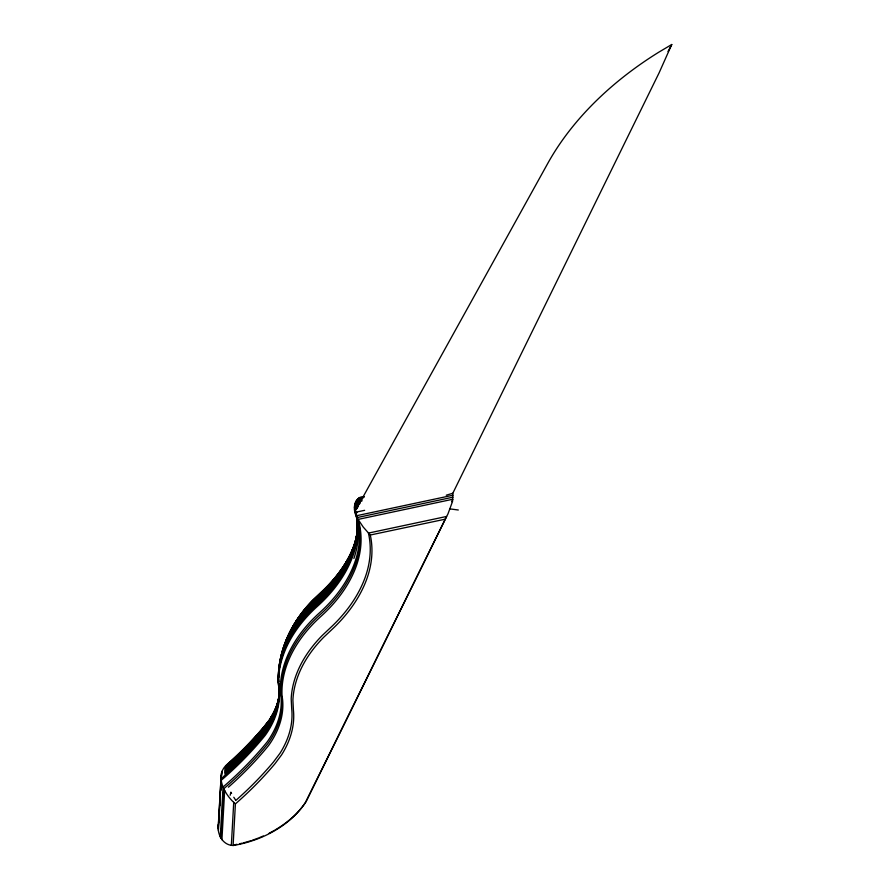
<?xml version="1.0" encoding="UTF-8"?>
<svg xmlns="http://www.w3.org/2000/svg" width="890" height="890" viewBox="0 0 890 890"><rect width="100%" height="100%" fill="white"/><g stroke="black" fill="none" stroke-linecap="round" stroke-linejoin="round"><path stroke-width="1.33" d="M353.875 558.497A140.587 97.299 -15.5 0 0 356.234 516.011C352.44 508.958 354.264 496.564 364.066 496.587M268.057 721.823L264.508 726.106A362.263 250.735 -15.5 0 1 226.728 764.721C214.09 776.125 224.947 795.059 235.405 803.881L233.102 845.5C222.5 845.2 216.837 833.852 218.339 824.34M218.239 826.421L221.165 775.49M218.261 828.423L221.02 778.728L224.859 775.379A354.309 245.24 -15.5 0 0 265.098 733.649A109.425 75.739 -15.5 0 0 278.392 683.976A145.626 100.793 -15.5 0 1 317.307 604.655A151.578 104.909 -15.5 0 0 351.35 557.852A141.087 97.655 -15.5 0 0 355.332 510.871M218.428 830.326L221.187 779.418M221.41 775.368L221.554 772.665M220.108 805.361L220.264 802.635M220.942 790.353L221.165 786.27M221.777 775.357L221.999 771.263M220.275 837.012L223.045 787.027L226.972 783.601A353.986 245.006 -15.5 0 0 267.156 741.926A109.147 75.539 -15.5 0 0 280.406 692.364A145.916 100.993 -15.5 0 1 319.41 612.887A151.289 104.709 -15.5 0 0 353.386 566.162A140.798 97.455 -15.5 0 0 357.368 519.293M221.043 838.424L223.791 788.729L227.64 785.381A354.309 245.24 -15.5 0 0 267.868 743.651A109.425 75.739 -15.5 0 0 281.162 693.977A145.626 100.793 -15.5 0 1 320.089 614.656A151.578 104.909 -15.5 0 0 354.131 567.842A141.087 97.655 -15.5 0 0 358.114 520.873M221.922 839.715L224.658 790.442M231.344 845.244L233.725 802.279M357.246 512.584L354.665 512.062L547.684 163.537A312.067 216.003 -15.5 0 1 658.722 52.232L671.761 44.5L659.067 72.924L452.81 493.26L452.543 501.426L448.015 513.764L306.171 801.501A87.498 60.565 -15.5 0 1 275.9 829.491M218.573 822.182L219.43 817.632M230.176 795.26L230.866 792.167L231.556 793.435M451.675 501.738L452.899 499.234L358.103 519.404L355.177 512.328L364.633 510.326M235.828 800.444A360.906 249.801 -15.5 0 0 273.475 761.985L279.938 753.352A116.189 80.412 -15.5 0 0 291.731 709.152L291.197 698.906A138.896 96.131 -15.5 0 1 322.369 635.349L332.304 625.97A158.331 109.581 -15.5 0 0 363.877 580.792A147.796 102.294 -15.5 0 0 368.994 535.869L368.482 533.088L446.569 516.467L305.37 802.613A86.152 59.63 -15.5 0 1 233.425 845.456L233.102 845.5M667.99 51.52L671.761 44.5M267.3 722.869L263.796 727.108A360.906 249.801 -15.5 0 1 226.149 765.578M221.198 780.341L225.114 776.926A353.986 245.006 -15.5 0 0 265.309 735.24A109.147 75.539 -15.5 0 0 278.559 685.689A145.916 100.993 -15.5 0 1 317.552 606.212A151.289 104.709 -15.5 0 0 351.539 559.487A140.798 97.455 -15.5 0 0 355.511 512.607M235.405 803.881L237.163 802.357A362.263 250.735 -15.5 0 0 274.954 763.754L281.507 754.998A117.536 81.346 -15.5 0 0 293.433 710.287L292.899 700.141A137.549 95.208 -15.5 0 1 323.771 637.196L333.683 627.839A159.677 110.516 -15.5 0 0 365.534 582.271A149.142 103.229 -15.5 0 0 370.685 536.948L370.262 535.024L363.276 527.103L358.103 519.404M360.005 497.454L358.803 498.211L364.188 497.065M446.246 495.207L452.81 493.26M357.747 499.079L363.176 497.922M356.823 500.035L362.185 498.889M356.056 501.081L361.418 499.935M355.422 502.216L362.208 500.77M354.943 503.428L360.328 502.283M354.609 504.73L360.016 503.584M354.42 506.11L358.481 505.242M354.387 507.567L358.436 506.699M354.498 509.091L357.19 508.513M356.356 515.766L453.032 495.196M357.157 517.568L453.055 497.165M370.262 535.024L444.967 519.237M450.029 508.902L458.305 510.003M368.482 533.088L370.44 535.09M233.803 797.251L235.427 799.81M278.993 681.462L278.626 678.814A144.002 99.669 -15.5 0 1 317.151 600.383A153.158 105.999 -15.5 0 0 351.528 553.091A142.712 98.779 -15.5 0 0 357.68 522.452M278.971 684.51L278.414 680.539A144.669 100.125 -15.5 0 1 317.107 601.74A152.513 105.554 -15.5 0 0 351.35 554.648A142.055 98.323 -15.5 0 0 357.469 524.154M278.336 682.263L278.893 686.246A109.915 76.084 -15.5 0 1 264.986 732.114A354.787 245.562 -15.5 0 1 224.703 773.899M225.281 767.547A358.536 248.154 -15.5 0 0 262.684 729.344L268.98 720.922A113.809 78.776 -15.5 0 0 278.67 699.295M225.671 766.524A359.671 248.944 -15.5 0 0 263.195 728.187L271.061 717.351A117.536 81.346 -15.5 0 0 275.455 709.642M274.799 830.136A87.498 60.565 -15.5 0 1 269.158 833.207M263.284 835.999A87.498 60.565 -15.5 0 1 259.669 837.523M258.456 838.013A87.498 60.565 -15.5 0 1 252.27 840.26M251.013 840.672A87.498 60.565 -15.5 0 1 243.404 842.852M242.124 843.175A87.498 60.565 -15.5 0 1 239.555 843.776M236.974 844.31A87.498 60.565 -15.5 0 1 234.382 844.799M279.238 688.649A110.471 76.462 -15.5 0 1 264.998 730.612A355.399 245.985 -15.5 0 1 224.636 772.487M279.46 687.981A111.15 76.929 -15.5 0 1 265.109 729.166A356.145 246.497 -15.5 0 1 224.658 771.14M224.981 768.671A357.513 247.453 -15.5 0 0 262.272 730.568L268.513 722.246A112.785 78.064 -15.5 0 0 279.115 696.458M224.781 769.861A357.024 247.109 -15.5 0 0 265.331 727.786A111.951 77.486 -15.5 0 0 279.727 689.472M228.396 787.194A354.787 245.562 -15.5 0 0 268.68 745.408A109.915 76.084 -15.5 0 0 282.586 699.54L282.019 695.557A145.204 100.503 -15.5 0 1 320.845 616.459A151.979 105.187 -15.5 0 0 354.976 569.522A141.51 97.945 -15.5 0 0 358.97 522.419M279.805 692.131A112.785 78.064 -15.5 0 1 279.315 695.379M279.493 667.511A142.244 98.456 -15.5 0 1 279.849 663.506M280.016 662.171A142.244 98.456 -15.5 0 1 311.367 603.731L321.346 594.298A154.927 107.234 -15.5 0 0 352.251 550.087A144.403 99.947 -15.5 0 0 357.346 532.32M278.948 677.101A143.223 99.135 -15.5 0 1 278.948 670.493M279.115 667.812A143.223 99.135 -15.5 0 1 317.285 599.092A153.914 106.533 -15.5 0 0 351.817 551.566A143.501 99.324 -15.5 0 0 357.391 530.607M280.595 660.58A141.21 97.733 -15.5 0 1 311.723 602.575L321.679 593.152A155.95 107.935 -15.5 0 0 352.785 548.641A145.426 100.659 -15.5 0 0 357.024 535.235M279.048 698.928A114.944 79.555 -15.5 0 1 278.381 701.142M278.014 702.243A114.944 79.555 -15.5 0 1 269.57 719.665M277.124 705.325A116.189 80.412 -15.5 0 1 270.26 718.475M277.046 706.293A117.536 81.346 -15.5 0 1 276 708.529M278.336 682.263A145.204 100.503 -15.5 0 1 317.163 603.164A151.979 105.187 -15.5 0 0 351.294 556.228A141.51 97.945 -15.5 0 0 356.189 513.23M283.287 650.968A138.896 96.131 -15.5 0 1 285.045 644.404M285.468 643.092A138.896 96.131 -15.5 0 1 312.702 600.483L322.636 591.105A158.331 109.581 -15.5 0 0 353.764 547.005M282.786 651.102A140.142 96.999 -15.5 0 1 312.156 601.484L322.113 592.084A157.085 108.725 -15.5 0 0 353.441 547.25A146.55 101.438 -15.5 0 0 356.545 538.25M288.26 636.573A137.549 95.208 -15.5 0 1 313.336 599.56L323.248 590.203A159.677 110.516 -15.5 0 0 352.718 550.087M358.281 524.577A144.403 99.947 -15.5 0 1 357.98 527.881M355.499 542.522A147.796 102.294 -15.5 0 1 354.209 545.915M357.98 522.942A143.501 99.324 -15.5 0 1 357.647 528.404M357.046 516.701A142.055 98.323 -15.5 0 1 357.324 519.882"/></g></svg>
